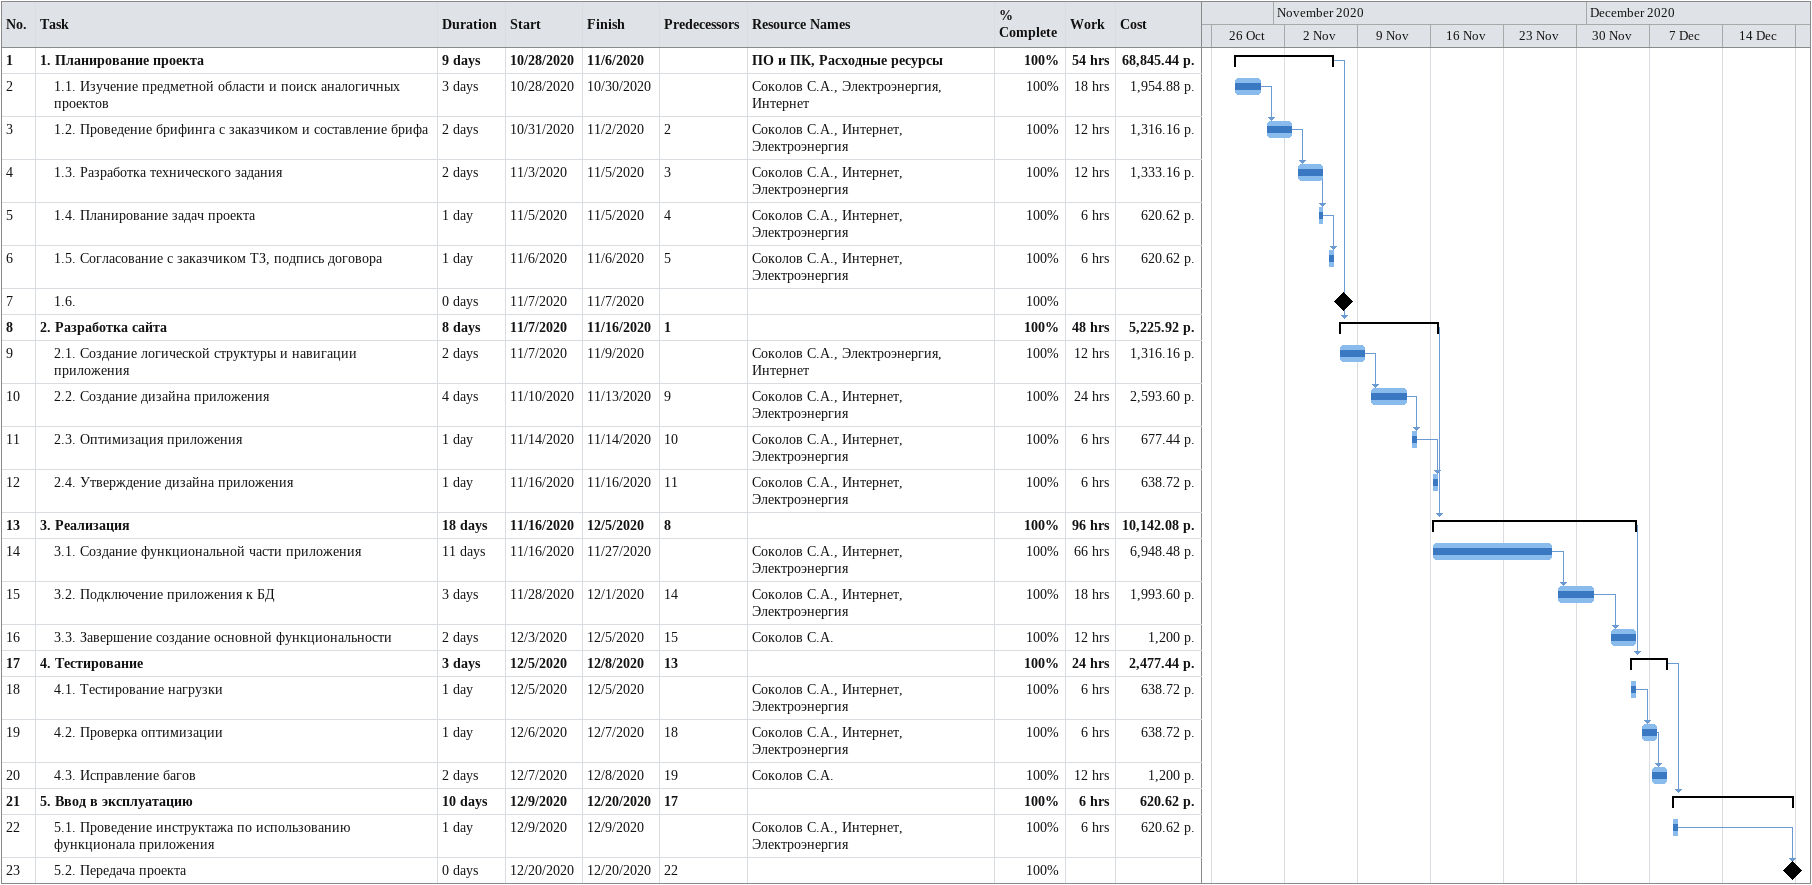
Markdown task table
| ID | Level | Task | Duration | Start | Finish | Predecessors | Resources | % complete | Work (h) | Cost (р.) |
|---|---|---|---|---|---|---|---|---|---|---|
| 1 | 1 | **1. Планирование проекта** | 9d | 2020-10-28 | 2020-11-06 |  | ПО и ПК, Расходные ресурсы | 100 | 54 | 68845.44 |
| 2 | 2 | 1.1. Изучение предметной области и поиск аналогичных проектов | 3d | 2020-10-28 | 2020-10-30 |  | Соколов С.А., Электроэнергия, Интернет | 100 | 18 | 1954.88 |
| 3 | 2 | 1.2. Проведение брифинга с заказчиком и составление брифа | 2d | 2020-10-31 | 2020-11-02 | 2 | Соколов С.А., Интернет, Электроэнергия | 100 | 12 | 1316.16 |
| 4 | 2 | 1.3. Разработка технического задания | 2d | 2020-11-03 | 2020-11-05 | 3 | Соколов С.А., Интернет, Электроэнергия | 100 | 12 | 1333.16 |
| 5 | 2 | 1.4. Планирование задач проекта | 1d | 2020-11-05 | 2020-11-05 | 4 | Соколов С.А., Интернет, Электроэнергия | 100 | 6 | 620.62 |
| 6 | 2 | 1.5. Согласование с заказчиком ТЗ, подпись договора | 1d | 2020-11-06 | 2020-11-06 | 5 | Соколов С.А., Интернет, Электроэнергия | 100 | 6 | 620.62 |
| 7 | 2 | 1.6. | 0d | 2020-11-07 | 2020-11-07 |  |  | 100 |  |  |
| 8 | 1 | **2. Разработка сайта** | 8d | 2020-11-07 | 2020-11-16 | 1 |  | 100 | 48 | 5225.92 |
| 9 | 2 | 2.1. Создание логической структуры и навигации приложения | 2d | 2020-11-07 | 2020-11-09 |  | Соколов С.А., Электроэнергия, Интернет | 100 | 12 | 1316.16 |
| 10 | 2 | 2.2. Создание дизайна приложения | 4d | 2020-11-10 | 2020-11-13 | 9 | Соколов С.А., Интернет, Электроэнергия | 100 | 24 | 2593.60 |
| 11 | 2 | 2.3. Оптимизация приложения | 1d | 2020-11-14 | 2020-11-14 | 10 | Соколов С.А., Интернет, Электроэнергия | 100 | 6 | 677.44 |
| 12 | 2 | 2.4. Утверждение дизайна приложения | 1d | 2020-11-16 | 2020-11-16 | 11 | Соколов С.А., Интернет, Электроэнергия | 100 | 6 | 638.72 |
| 13 | 1 | **3. Реализация** | 18d | 2020-11-16 | 2020-12-05 | 8 |  | 100 | 96 | 10142.08 |
| 14 | 2 | 3.1. Создание функциональной части приложения | 11d | 2020-11-16 | 2020-11-27 |  | Соколов С.А., Интернет, Электроэнергия | 100 | 66 | 6948.48 |
| 15 | 2 | 3.2. Подключение приложения к БД | 3d | 2020-11-28 | 2020-12-01 | 14 | Соколов С.А., Интернет, Электроэнергия | 100 | 18 | 1993.60 |
| 16 | 2 | 3.3. Завершение создание основной функциональности | 2d | 2020-12-03 | 2020-12-05 | 15 | Соколов С.А. | 100 | 12 | 1200 |
| 17 | 1 | **4. Тестирование** | 3d | 2020-12-05 | 2020-12-08 | 13 |  | 100 | 24 | 2477.44 |
| 18 | 2 | 4.1. Тестирование нагрузки | 1d | 2020-12-05 | 2020-12-05 |  | Соколов С.А., Интернет, Электроэнергия | 100 | 6 | 638.72 |
| 19 | 2 | 4.2. Проверка оптимизации | 1d | 2020-12-06 | 2020-12-07 | 18 | Соколов С.А., Интернет, Электроэнергия | 100 | 6 | 638.72 |
| 20 | 2 | 4.3. Исправление багов | 2d | 2020-12-07 | 2020-12-08 | 19 | Соколов С.А. | 100 | 12 | 1200 |
| 21 | 1 | **5. Ввод в эксплуатацию** | 10d | 2020-12-09 | 2020-12-20 | 17 |  | 100 | 6 | 620.62 |
| 22 | 2 | 5.1. Проведение инструктажа по использованию функционала приложения | 1d | 2020-12-09 | 2020-12-09 |  | Соколов С.А., Интернет, Электроэнергия | 100 | 6 | 620.62 |
| 23 | 2 | 5.2. Передача проекта | 0d | 2020-12-20 | 2020-12-20 | 22 |  | 100 |  |  |
